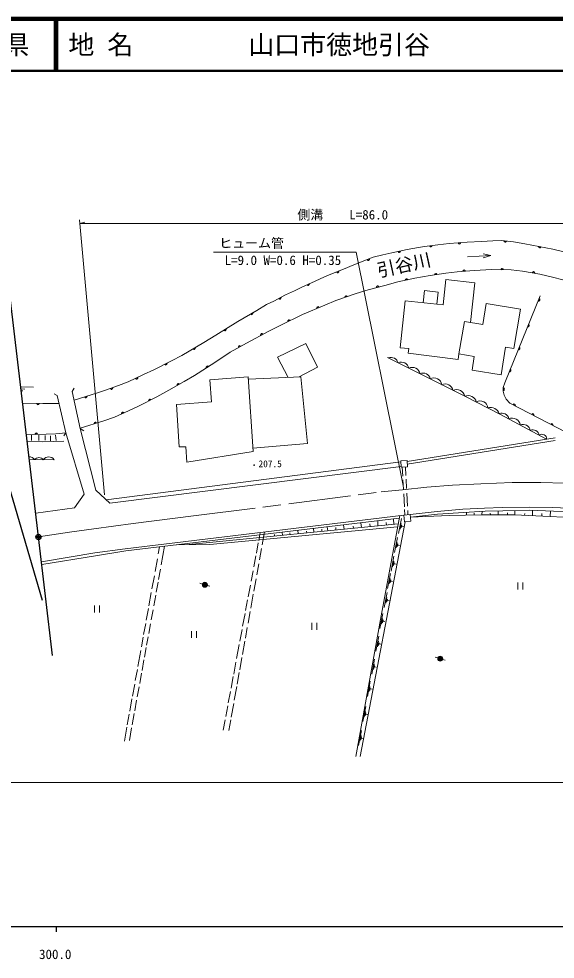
# Model space of a CAD drawing. Units: millimetres, scale not verified. Extents: x 40000 to 680000, y 20000 to 380000.
# Drawn here: x 360832 to 464148, y 198715 to 380000 of the extents above; entities that cross this region are included whole.
import ezdxf
from ezdxf.enums import TextEntityAlignment as Align

# ---------------------------------------------------------------- set-up
doc = ezdxf.new("R2010")
doc.units = ezdxf.units.MM
doc.header["$LTSCALE"] = 1000
doc.header["$PDMODE"] = 32
doc.header["$PDSIZE"] = 500
doc.linetypes.add('CHAIN', pattern=[18.5, 12, -1.5, 3.5, -1.5])
for name, color, linetype, lineweight in [('M-BGD', 7, 'Continuous', 13), ('M-BMK', 2, 'CHAIN', 13), ('M-BMK-SRVR', 3, 'Continuous', 25), ('M-STR-HTXT', 7, 'Continuous', 13), ('M-TTL', 2, 'Continuous', 140), ('M-TTL-BAND', 7, 'Continuous', 25), ('M-TTL-LINE', 7, 'Continuous', 50)]:
    doc.layers.add(name, color=color, linetype=linetype, lineweight=lineweight)
for name, color, linetype in [('M-BMK-HTXT', 7, 'Continuous'), ('M-OTRS', 6, 'Continuous'), ('M-TTL-TXT', 7, 'Continuous')]:
    doc.layers.add(name, color=color, linetype=linetype)
doc.styles.add('ＭＳ ゴシック', font='')
doc.styles.get('ＭＳ ゴシック').set_extended_font_data('MS Gothic')

msp = doc.modelspace()

# ---------------------------------------------------------------- hatches: boundary and pattern name
at = {"layer": 'M-BGD'}
for points in [[(397132, 270768, 0.9931), (396214, 271027, 0.00346), (396212, 271020, 0.9931)], [(442462, 256526, 0.9931), (441544, 256784, 0.00346), (441542, 256778, 0.9931)]]:
    msp.add_hatch(color=256, dxfattribs=at).paths.add_polyline_path(points)

# ---------------------------------------------------------------- linework, layer by layer
for p, q in [((449983, 337088), (452129, 337214)), ((452129, 337214), (453783, 337243)), ((453783, 337243), (456124, 337018)), ((432711, 334904), (435655, 335548)), ((435655, 335548), (437852, 335927)), ((437852, 335927), (439001, 336123)), ((439001, 336123), (441565, 336450)), ((441565, 336450), (443759, 336696)), ((443759, 336696), (447208, 336934)), ((447208, 336934), (449983, 337088)), ((456124, 337018), (458318, 336647)), ((458318, 336647), (463681, 335616)), ((463681, 335616), (468223, 334481)), ((425393, 332548), (429108, 334020)), ((429108, 334020), (430958, 334525)), ((430958, 334525), (432711, 334904)), ((447272, 334142), (451736, 334379)), ((451736, 334379), (450264, 334694)), ((451736, 334379), (450305, 333909)), ((423346, 331735), (425393, 332548)), ((417892, 329450), (419701, 330249)), ((419701, 330249), (421271, 330894)), ((421271, 330894), (423346, 331735)), ((433860, 329271), (437141, 330007)), ((437141, 330007), (440043, 330491)), ((440043, 330491), (443072, 330953)), ((443072, 330953), (445238, 331206)), ((445238, 331206), (448560, 331479)), ((448560, 331479), (451967, 331668)), ((451967, 331668), (455689, 331584)), ((455689, 331584), (457855, 331374)), ((457855, 331374), (461178, 330785)), ((461178, 330785), (463618, 330175)), ((463618, 330175), (467634, 329166)), ((413924, 327585), (415368, 328286)), ((415368, 328286), (417892, 329450)), ((428119, 327757), (431316, 328619)), ((431316, 328619), (433860, 329271)), ((443095, 329723), (442561, 324842)), ((443095, 329723), (448661, 329113)), ((448661, 329113), (447822, 321459)), ((409957, 325594), (412214, 326758)), ((412214, 326758), (413924, 327585)), ((421894, 325675), (425806, 327021)), ((425806, 327021), (428119, 327757)), ((438962, 327611), (438705, 325264)), ((438962, 327611), (441605, 327322)), ((441605, 327322), (441348, 324975)), ((454441, 309804), (461267, 326565)), ((406662, 323779), (408534, 324900)), ((408534, 324900), (409957, 325594)), ((415501, 323025), (419791, 324813)), ((419791, 324813), (421894, 325675)), ((435258, 325642), (434266, 316596)), ((435258, 325642), (442561, 324842)), ((450208, 321063), (450886, 325144)), ((450886, 325144), (457469, 324051)), ((403003, 321662), (406662, 323779)), ((411274, 320964), (415501, 323025)), ((457469, 324051), (456204, 316438)), ((398783, 318984), (403003, 321662)), ((408961, 319807), (411274, 320964)), ((445614, 315403), (446652, 321653)), ((446652, 321653), (450208, 321063)), ((404671, 317494), (408961, 319807)), ((392207, 315114), (396441, 317582)), ((396441, 317582), (398783, 318984)), ((401538, 315707), (404671, 317494)), ((410662, 314801), (416130, 317381)), ((416130, 317381), (418345, 312825)), ((398614, 313772), (401538, 315707)), ((434266, 316596), (435941, 316412)), ((435941, 316412), (435843, 315513)), ((435843, 315513), (445438, 314346)), ((454602, 316705), (453715, 311370)), ((456204, 316438), (454602, 316705)), ((386866, 312339), (390245, 314063)), ((390245, 314063), (392207, 315114)), ((394661, 311248), (398614, 313772)), ((412723, 310871), (410662, 314801)), ((431871, 314700), (446857, 307174)), ((445614, 315403), (445438, 314346)), ((448564, 314913), (445614, 315403)), ((448130, 312298), (448564, 314913)), ((384847, 311427), (386866, 312339)), ((418345, 312825), (414807, 310961)), ((453715, 311370), (448130, 312298)), ((380010, 309282), (381903, 310018)), ((381903, 310018), (384847, 311427)), ((389719, 308388), (392684, 310113)), ((392684, 310113), (394661, 311248)), ((405030, 310980), (397623, 310417)), ((397623, 310417), (397937, 306185)), ((405975, 296613), (405030, 310980)), ((405059, 310539), (415147, 310976)), ((415147, 310976), (416420, 298123)), ((363633, 308989), (361184, 309037)), ((361998, 308624), (361229, 308657)), ((361614, 308260), (361275, 308269)), ((371108, 308145), (371466, 308797)), ((375825, 307831), (377508, 308399)), ((377508, 308399), (380010, 309282)), ((387406, 307105), (389719, 308388)), ((454161, 308949), (454441, 309804)), ((454161, 308234), (454161, 308949)), ((454315, 307477), (454161, 308234)), ((367643, 307695), (368189, 307358)), ((369895, 300216), (368189, 307358)), ((372663, 300990), (371108, 308145)), ((371464, 306509), (375825, 307831)), ((383873, 305339), (387406, 307105)), ((446857, 307174), (453503, 303809)), ((454736, 306678), (454315, 307477)), ((455444, 305928), (454736, 306678)), ((365481, 305809), (361553, 305936)), ((368550, 305841), (365481, 305809)), ((381980, 304456), (383873, 305339)), ((397937, 306185), (391236, 305634)), ((391236, 305634), (391747, 297456)), ((469271, 298683), (455444, 305928)), ((377185, 302500), (379246, 303215)), ((379246, 303215), (381980, 304456)), ((453503, 303809), (462492, 298977)), ((372639, 301103), (377185, 302500)), ((373346, 300588), (372663, 300990)), ((372663, 300990), (375651, 289139)), ((366110, 299904), (362272, 299883)), ((363280, 298707), (363261, 299707)), ((364691, 298716), (364691, 299735)), ((365878, 299669), (365888, 298782)), ((367960, 300006), (366110, 299904)), ((366920, 299595), (366949, 298641)), ((367910, 299746), (368028, 298711)), ((369895, 300216), (367960, 300006)), ((369530, 299585), (369895, 300216)), ((369895, 300216), (373436, 288379)), ((435631, 294651), (464136, 299242)), ((365400, 298456), (362435, 298513)), ((369511, 298558), (365400, 298456)), ((391747, 297456), (393018, 297518)), ((393018, 297518), (393197, 294542)), ((416420, 298123), (405933, 297243)), ((435656, 294122), (464162, 298714)), ((393197, 294542), (405975, 296613)), ((367629, 295007), (362850, 295018)), ((377687, 287291), (434431, 294616)), ((378385, 286657), (434475, 293706)), ((435621, 294847), (434423, 294789)), ((434423, 294789), (434482, 293568)), ((435621, 294847), (435680, 293626)), ((435680, 293626), (434482, 293568)), ((434783, 291816), (434685, 293578)), ((435291, 293608), (435379, 291939)), ((434921, 289355), (434823, 291114)), ((435416, 291248), (435511, 289464)), ((373436, 288379), (371544, 285750)), ((375651, 289139), (378385, 286657)), ((435114, 285906), (434974, 288414)), ((435559, 288566), (435693, 286032)), ((371544, 285750), (364077, 284686)), ((435201, 284357), (435143, 285401)), ((435736, 285238), (435779, 284417)), ((441407, 285025), (436224, 284464)), ((446370, 285467), (441407, 285025)), ((441512, 284478), (446559, 284857)), ((450513, 285677), (446370, 285467)), ((446559, 284857), (450639, 285088)), ((447044, 284884), (447053, 284312)), ((448555, 284332), (448537, 284668)), ((450050, 284352), (450078, 285056)), ((453962, 285782), (450513, 285677)), ((450639, 285088), (454067, 285151)), ((451658, 284352), (451649, 284706)), ((453163, 284352), (453163, 285135)), ((459282, 285887), (453962, 285782)), ((454067, 285151), (459282, 285256)), ((454948, 284352), (454939, 284771)), ((456370, 284348), (456379, 285198)), ((458266, 284273), (458295, 284650)), ((463719, 285782), (459282, 285887)), ((459282, 285256), (463825, 285109)), ((459772, 284213), (459781, 285240)), ((461575, 284142), (461594, 284622)), ((463173, 284079), (463220, 285129)), ((469082, 285593), (463719, 285782)), ((463825, 285109), (469124, 284962)), ((381333, 277814), (435002, 284336)), ((381460, 277411), (434120, 283757)), ((426554, 237788), (435244, 283007)), ((426820, 281910), (426723, 282866)), ((429990, 282224), (429966, 283257)), ((430625, 264937), (434210, 284240)), ((431654, 282389), (431624, 282869)), ((433081, 282530), (433027, 283626)), ((433977, 280764), (434526, 283667)), ((436224, 284464), (435002, 284336)), ((435002, 284336), (435143, 282996)), ((436365, 283125), (435143, 282996)), ((436224, 284464), (436365, 283125)), ((436281, 283928), (441512, 284478)), ((443699, 284268), (436281, 283928)), ((450050, 284352), (443699, 284268)), ((456275, 284352), (450050, 284352)), ((463173, 284079), (456275, 284352)), ((470638, 283658), (463173, 284079)), ((433907, 282611), (393636, 278629)), ((433807, 282070), (397630, 278689)), ((408148, 281072), (407698, 278568)), ((411647, 280410), (411576, 281040)), ((414631, 280705), (414555, 281399)), ((416284, 280868), (416230, 281252)), ((417670, 281006), (417599, 281766)), ((419231, 281160), (419184, 281607)), ((420359, 281272), (420248, 282085)), ((421922, 281426), (421866, 281906)), ((423494, 281582), (423385, 282464)), ((425286, 281759), (425240, 282205)), ((428504, 282077), (428474, 282644)), ((434265, 281625), (434493, 282688)), ((434483, 281876), (434599, 282416)), ((434636, 282171), (434939, 282117)), ((407045, 279419), (407336, 280974)), ((410095, 280256), (410052, 280560)), ((413090, 280553), (413043, 280924)), ((433215, 277126), (433764, 280029)), ((375445, 277036), (381333, 277814)), ((375572, 276485), (381460, 277411)), ((387940, 278192), (387704, 276887)), ((388906, 278308), (388260, 274739)), ((397630, 278689), (391271, 278593)), ((406588, 276979), (406962, 278976)), ((407572, 277864), (407188, 275724)), ((433503, 277987), (433731, 279050)), ((433721, 278238), (433837, 278778)), ((433875, 278533), (434178, 278479)), ((365190, 275319), (375445, 277036)), ((365249, 274823), (375572, 276485)), ((387519, 275865), (387079, 273436)), ((406102, 274384), (406494, 276478)), ((432525, 273519), (433075, 276421)), ((388109, 273906), (387753, 271939)), ((407052, 274962), (406668, 272820)), ((432814, 274379), (433042, 275442)), ((433032, 274630), (433148, 275170)), ((433185, 274925), (433488, 274871)), ((386936, 272647), (386482, 270140)), ((405573, 271558), (405953, 273587)), ((406523, 272013), (406104, 269678)), ((431867, 270186), (432416, 273089)), ((432155, 271047), (432383, 272110)), ((387660, 271428), (387305, 269468)), ((396214, 271027), (395700, 271176)), ((397645, 270613), (397130, 270762)), ((405014, 268575), (405431, 270801)), ((432373, 271298), (432489, 271838)), ((432526, 271593), (432829, 271539)), ((456926, 271305), (456926, 270005)), ((457901, 270005), (457901, 271305)), ((386350, 269411), (385887, 266854)), ((387199, 268882), (386824, 266811)), ((405992, 269055), (405515, 266394)), ((431208, 266497), (431757, 269400)), ((431496, 267357), (431724, 268421)), ((375411, 266869), (375411, 265569)), ((376386, 265569), (376386, 266869)), ((404518, 265923), (404901, 267969)), ((431714, 267608), (431830, 268148)), ((431868, 267903), (432171, 267850)), ((385789, 266313), (385380, 264056)), ((386687, 266053), (386344, 264159)), ((403949, 262887), (404418, 265388)), ((405395, 265722), (404993, 263484)), ((425740, 237810), (430625, 264937)), ((430394, 262468), (430944, 265371)), ((385267, 263434), (384879, 261290)), ((386195, 263335), (385863, 261505)), ((417286, 263533), (417286, 262233)), ((418261, 262233), (418261, 263533)), ((430683, 263329), (430911, 264392)), ((430901, 263580), (431017, 264120)), ((431054, 263875), (431357, 263821)), ((394077, 261972), (394077, 260672)), ((395052, 260672), (395052, 261972)), ((403415, 260034), (403839, 262297)), ((404844, 262654), (404474, 260589)), ((384785, 260772), (384454, 258940)), ((385747, 260859), (385456, 259254)), ((402787, 256682), (403298, 259408)), ((404376, 260041), (403908, 257430)), ((429619, 258076), (430168, 260979)), ((429907, 258936), (430135, 259999)), ((430125, 259187), (430241, 259727)), ((430279, 259482), (430582, 259428)), ((384327, 258238), (383768, 255153)), ((385372, 258790), (385042, 256969)), ((384940, 256404), (384567, 254345)), ((402223, 253670), (402654, 255969)), ((403807, 256868), (403378, 254475)), ((428807, 253638), (429356, 256541)), ((441544, 256784), (441030, 256933)), ((442974, 256371), (442460, 256519)), ((383661, 254561), (383275, 252430)), ((384476, 253844), (384113, 251840)), ((403285, 253961), (402885, 251730)), ((429062, 254507), (429290, 255571)), ((429236, 254777), (429353, 255317)), ((429390, 255072), (429693, 255018)), ((401713, 250943), (402132, 253183)), ((427986, 249378), (428536, 252281)), ((383147, 251724), (382730, 249423)), ((384003, 251232), (383646, 249260)), ((401187, 248134), (401601, 250349)), ((402802, 251267), (402333, 248652)), ((428241, 250246), (428470, 251310)), ((428416, 250516), (428532, 251056)), ((428569, 250811), (428872, 250757)), ((382632, 248881), (382205, 246524)), ((383531, 248624), (383162, 246585)), ((400693, 245501), (401082, 247574)), ((402218, 248010), (401740, 245342)), ((427112, 244522), (427661, 247425)), ((382096, 245922), (381728, 243890)), ((383066, 246058), (382678, 243914)), ((400197, 242851), (400573, 244860)), ((401654, 244864), (401280, 242779)), ((427367, 245391), (427595, 246454)), ((427541, 245661), (427658, 246201)), ((427695, 245956), (427998, 245902)), ((381653, 243475), (381161, 240759)), ((382568, 243305), (382128, 240875)), ((426278, 239891), (426828, 242794)), ((426533, 240760), (426761, 241823)), ((426707, 241030), (426824, 241570)), ((426861, 241325), (427164, 241271))]:
    msp.add_line(p, q, dxfattribs=at)
for centre, radius in [((406165, 293967), 51.9), ((396672, 270894), 477), ((442002, 256652), 477)]:
    msp.add_circle(centre, radius, dxfattribs=at)
at = {"layer": 'M-BGD', "lineweight": 25}
for centre, start, end in [((454518, 337229), 187.20767, 341.8469), ((440200, 336333), 199.9532, 354.59243), ((445694, 336886), 196.63356, 351.2728), ((461202, 336150), 181.80319, 336.44242), ((428157, 333704), 214.29516, 8.9344), ((434113, 335268), 205.03574, 359.67498), ((453937, 331567), 11.38578, 166.02502), ((422244, 331349), 214.74828, 9.38752), ((441184, 330608), 21.36674, 176.00597), ((446623, 331263), 17.384, 172.02323), ((459955, 330945), 2.63103, 157.27027), ((416554, 328895), 217.43534, 12.07457), ((429962, 328196), 27.7759, 182.41514), ((435518, 329585), 25.3258, 179.96504), ((423893, 326303), 31.66801, 186.30724), ((411098, 326246), 219.95275, 14.59199), ((460925, 325873), 260.52146, 55.16069), ((405681, 323276), 222.73166, 17.37089), ((418475, 324203), 35.30025, 189.93948), ((412869, 321679), 38.6725, 193.31173), ((458893, 320884), 260.52146, 55.16069), ((400531, 320160), 225.07761, 19.71685), ((407663, 319043), 41.01463, 195.65386), ((394569, 316556), 222.91322, 17.55246), ((403366, 316685), 42.38384, 197.02307), ((457110, 316505), 260.52146, 55.16069), ((389127, 313556), 219.71894, 14.35818), ((397164, 312779), 45.23039, 199.86962), ((455369, 312233), 260.52146, 55.16069), ((383498, 310844), 218.25483, 12.89406), ((378690, 308876), 212.12042, 6.75965), ((391570, 309400), 42.86097, 197.5002), ((454105, 308586), 282.68038, 77.31962), ((373738, 307257), 209.54424, 4.18347), ((386087, 306383), 39.24543, 193.88467), ((364532, 305896), 190.83277, 345.47201), ((456233, 305451), 345.0279, 139.66713), ((380842, 303878), 37.09112, 191.73036), ((459830, 303566), 345.0279, 139.66713), ((375592, 301952), 29.76332, 184.40256), ((463492, 301647), 345.0279, 139.66713), ((364188, 299837), 12.98678, 167.62601)]:
    msp.add_arc(centre, 256, start, end, dxfattribs=at)
at = {"layer": 'M-BGD'}
for centre, radius, start, end in [((432540, 313294), 1420, 15.64154, 111.02753), ((434518, 312344), 1467, 12.04979, 114.61929), ((436612, 311259), 1539, 11.30234, 115.36674), ((438722, 310335), 1366, 10.54782, 116.12125), ((440805, 309278), 1502, 7.15288, 119.51619), ((442938, 308006), 1594, 12.90372, 113.76535), ((445186, 306950), 1573, 10.47321, 116.19587), ((447380, 305765), 1607, 12.58271, 113.72961), ((449722, 304861), 1474, 4.61294, 121.67822), ((451757, 303403), 1675, 16.55884, 109.73232), ((453887, 302624), 1362, 10.99985, 112.69551), ((455883, 301450), 1578, 8.83234, 114.65375), ((457982, 300399), 1401, 10.78715, 112.69894), ((459847, 299489), 1270, 10.88987, 112.59622), ((461615, 299021), 879, 357.11539, 126.3707), ((362641, 293996), 1596, 39.70684, 84.9305), ((366589, 294287), 1266, 34.69633, 145.04731), ((364708, 294351), 1071, 38.11831, 141.62533)]:
    msp.add_arc(centre, radius, start, end, dxfattribs=at)
at = {"layer": 'M-BMK'}
for p, q in [((439414, 289680), (444377, 290080)), ((444377, 290080), (449802, 290374)), ((449802, 290374), (455880, 290585)), ((455880, 290585), (461411, 290585)), ((461411, 290585), (465967, 290514)), ((394471, 284158), (430633, 288807)), ((430633, 288807), (434754, 289197)), ((434754, 289197), (439414, 289680)), ((382831, 282691), (394471, 284158)), ((364621, 280111), (371049, 281130)), ((371049, 281130), (375308, 281698)), ((375308, 281698), (382831, 282691))]:
    msp.add_line(p, q, dxfattribs=at)
at = {"layer": 'M-BMK-SRVR'}
for p, q in [((364621, 280111), (359198, 325755)), ((365419, 267871), (357273, 295536)), ((367339, 257235), (364621, 280111))]:
    msp.add_line(p, q, dxfattribs=at)
msp.add_circle((364621, 280111), 500, dxfattribs=at)
msp.add_point((364621, 280111), dxfattribs=at)
at = {"layer": 'M-OTRS'}
msp.add_point((364621, 280111), dxfattribs=at)
at = {"layer": 'M-STR-HTXT'}
for p, q in [((377354, 288250), (372511, 341274)), ((372578, 340541), (373578, 340791)), ((372578, 340541), (468429, 340541)), ((398300, 335033), (425800, 335033)), ((434885, 290008), (425800, 335033)), ((62603, 232768), (489507, 232768))]:
    msp.add_line(p, q, dxfattribs=at)
at = {"layer": 'M-TTL'}
msp.add_line((680000, 380000), (40000, 380000), dxfattribs=at)
at = {"layer": 'M-TTL-BAND'}
for p, q in [((40000, 205000), (579000, 205000)), ((368000, 205000), (368000, 204000))]:
    msp.add_line(p, q, dxfattribs=at)
at = {"layer": 'M-TTL-LINE'}
for p, q in [((367750, 380000), (367750, 370000)), ((368250, 380000), (368250, 370000)), ((40000, 370000), (680000, 370000))]:
    msp.add_line(p, q, dxfattribs=at)

# ---------------------------------------------------------------- texts
at = {"layer": 'M-BMK-HTXT', "style": 'ＭＳ ゴシック'}
msp.add_text('引谷川', height=2566, rotation=12.339, dxfattribs=at).set_placement((430319, 329424), align=Align.BOTTOM_LEFT)
msp.add_text('207.5', height=1320, dxfattribs=at).set_placement((407002, 293163), align=Align.BOTTOM_LEFT)
at = {"layer": 'M-STR-HTXT', "style": 'ＭＳ ゴシック'}
for s, p in [('側溝\u3000\u3000L=86.0', (414486, 340764)), ('ヒューム管', (399415, 335295)), ('L=9.0 W=0.6 H=0.35', (400482, 331989))]:
    msp.add_text(s, height=1833, dxfattribs=at).set_placement(p, align=Align.BOTTOM_LEFT)
at = {"layer": 'M-TTL-BAND', "style": 'ＭＳ ゴシック'}
msp.add_text('300.0', height=1833, dxfattribs=at).set_placement((367844, 198195), align=Align.BOTTOM_CENTER)
at = {"layer": 'M-TTL-TXT', "style": 'ＭＳ ゴシック'}
msp.add_text('山\u3000口\u3000県', height=3666, dxfattribs=at).set_placement((350375, 375000), align=Align.MIDDLE_CENTER)
for s, p in [('地 名', (370380, 375000)), ('山口市徳地引谷', (405024, 375000))]:
    msp.add_text(s, height=3666, dxfattribs=at).set_placement(p, align=Align.MIDDLE_LEFT)

doc.saveas('drawing.dxf')
